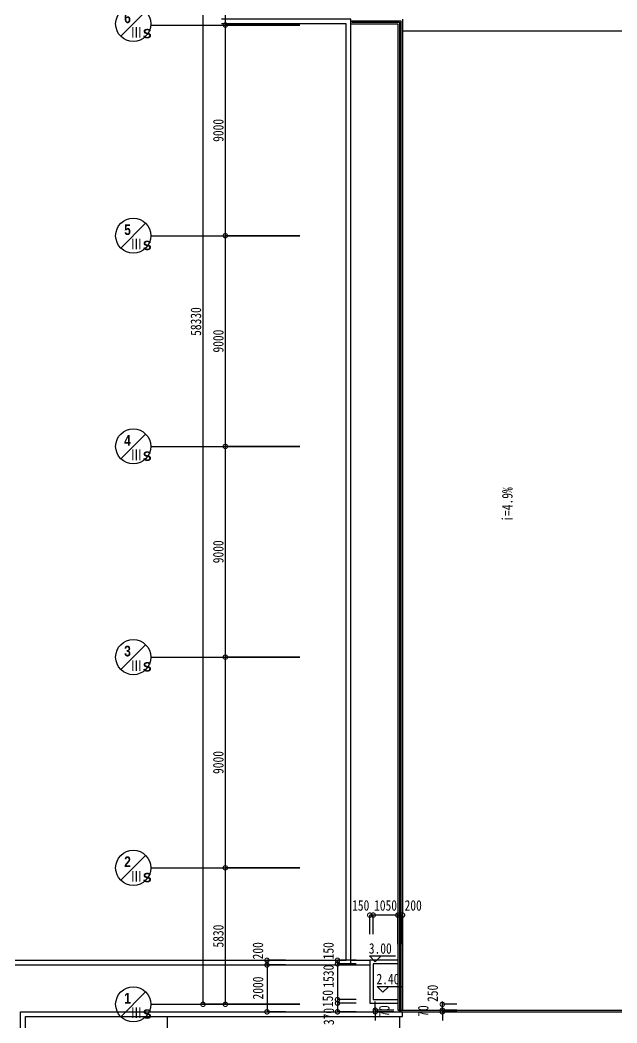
# Model space of a CAD drawing. Extents: x 23317406 to 24383751, y 42324270 to 43451021.
# Drawn here: x 23914445 to 23939921, y 43073929 to 43116767 of the extents above; entities that cross this region are included whole.
import ezdxf

# ---------------------------------------------------------------- set-up
doc = ezdxf.new("R2010")
doc.units = 0
doc.header["$MEASUREMENT"] = 0
doc.layers.get('0').update_dxf_attribs({"linetype": 'CONTINUOUS'})
doc.layers.get('DEFPOINTS').update_dxf_attribs({"linetype": 'CONTINUOUS'})
for name, color, linetype in [('墙', 7, 'CONTINUOUS'), ('投影', 9, 'CONTINUOUS'), ('标注', 7, 'CONTINUOUS'), ('栏杆', 146, 'CONTINUOUS'), ('楼梯', 5, 'CONTINUOUS'), ('汉字', 7, 'CONTINUOUS'), ('辅助件', 9, 'CONTINUOUS')]:
    doc.layers.add(name, color=color, linetype=linetype)
doc.styles.add('Q1', font='SimSun.ttf', dxfattribs={"width": 0.8, "height": 450})
doc.styles.add('Q200', font='SimSun.ttf', dxfattribs={"width": 0.8, "height": 450})
doc.styles.add('T-SG-01$0$Arial', font='ARIALBD.TTF')
doc.dimstyles.new('Q2', dxfattribs={"dimscale": 150, "dimtxt": 2.5, "dimasz": 2.5, "dimexe": 0, "dimexo": 0, "dimgap": 0.5, "dimtad": 1, "dimdec": 4, "dimdsep": 46, "dimtxsty": 'Q200', "dimblk1": 'DOTSMALL', "dimblk2": 'DOTSMALL', "dimsah": 1, "dimcen": 2.5, "dimadec": 0, "dimazin": 0, "dimtfac": 1, "dimtdec": 3, "dimtmove": 2, "dimatfit": 3, "dimldrblk": 'DOTSMALL', "dimfxl": 1, "dimtolj": 1, "dimtzin": 10, "dimarcsym": 0})

# ---------------------------------------------------------------- blocks, each defined once
blk = doc.blocks.new('_DOTSMALL')
at = {"color": 0, "linetype": 'ByBlock', "const_width": 0.5}
blk.add_lwpolyline([(-0.0625, 0, 1), (0.0625, 0, 1)], format="xyb", close=True, dxfattribs=at)
blk = doc.blocks.new('*D149')
at = {"color": 0, "linetype": 'ByBlock'}
for p, q in [((23926388, 43080554), (23923207, 43080554)), ((23923207, 43074724), (23923207, 43080554)), ((23926388, 43074724), (23923207, 43074724))]:
    blk.add_line(p, q, dxfattribs=at)
at = {"layer": 'DEFPOINTS', "color": 0, "linetype": 'ByBlock'}
for p in [(23923207, 43080554), (23926388, 43080554), (23926388, 43074724)]:
    blk.add_point(p, dxfattribs=at)
at = {"color": 0, "linetype": 'ByBlock', "xscale": 375, "yscale": 375, "zscale": 375}
for p, rotation in [((23923207, 43080554), 90), ((23923207, 43074724), 270)]:
    blk.add_blockref('_DOTSMALL', p, dxfattribs=dict(at, rotation=rotation))
at = {"color": 0, "linetype": 'ByBlock', "insert": (23922907, 43077639), "char_height": 450, "attachment_point": 5, "rotation": 90, "style": 'Q200'}
blk.add_mtext('\\A1;5830', dxfattribs=at)
blk = doc.blocks.new('*D150')
at = {"color": 0, "linetype": 'ByBlock'}
for p, q in [((23926388, 43089554), (23923207, 43089554)), ((23923207, 43080554), (23923207, 43089554)), ((23926388, 43080554), (23923207, 43080554))]:
    blk.add_line(p, q, dxfattribs=at)
at = {"layer": 'DEFPOINTS', "color": 0, "linetype": 'ByBlock'}
for p in [(23923207, 43089554), (23926388, 43089554), (23926388, 43080554)]:
    blk.add_point(p, dxfattribs=at)
at = {"color": 0, "linetype": 'ByBlock', "xscale": 375, "yscale": 375, "zscale": 375}
for p, rotation in [((23923207, 43089554), 90), ((23923207, 43080554), 270)]:
    blk.add_blockref('_DOTSMALL', p, dxfattribs=dict(at, rotation=rotation))
at = {"color": 0, "linetype": 'ByBlock', "insert": (23922907, 43085054), "char_height": 450, "attachment_point": 5, "rotation": 90, "style": 'Q200'}
blk.add_mtext('\\A1;9000', dxfattribs=at)
blk = doc.blocks.new('*D151')
at = {"color": 0, "linetype": 'ByBlock'}
for p, q in [((23926388, 43098554), (23923207, 43098554)), ((23923207, 43089554), (23923207, 43098554)), ((23926388, 43089554), (23923207, 43089554))]:
    blk.add_line(p, q, dxfattribs=at)
at = {"layer": 'DEFPOINTS', "color": 0, "linetype": 'ByBlock'}
for p in [(23923207, 43098554), (23926388, 43098554), (23926388, 43089554)]:
    blk.add_point(p, dxfattribs=at)
at = {"color": 0, "linetype": 'ByBlock', "xscale": 375, "yscale": 375, "zscale": 375}
for p, rotation in [((23923207, 43098554), 90), ((23923207, 43089554), 270)]:
    blk.add_blockref('_DOTSMALL', p, dxfattribs=dict(at, rotation=rotation))
at = {"color": 0, "linetype": 'ByBlock', "insert": (23922907, 43094054), "char_height": 450, "attachment_point": 5, "rotation": 90, "style": 'Q200'}
blk.add_mtext('\\A1;9000', dxfattribs=at)
blk = doc.blocks.new('*D152')
at = {"color": 0, "linetype": 'ByBlock'}
for p, q in [((23926388, 43107554), (23923207, 43107554)), ((23923207, 43098554), (23923207, 43107554)), ((23926388, 43098554), (23923207, 43098554))]:
    blk.add_line(p, q, dxfattribs=at)
at = {"layer": 'DEFPOINTS', "color": 0, "linetype": 'ByBlock'}
for p in [(23923207, 43107554), (23926388, 43107554), (23926388, 43098554)]:
    blk.add_point(p, dxfattribs=at)
at = {"color": 0, "linetype": 'ByBlock', "xscale": 375, "yscale": 375, "zscale": 375}
for p, rotation in [((23923207, 43107554), 90), ((23923207, 43098554), 270)]:
    blk.add_blockref('_DOTSMALL', p, dxfattribs=dict(at, rotation=rotation))
at = {"color": 0, "linetype": 'ByBlock', "insert": (23922907, 43103054), "char_height": 450, "attachment_point": 5, "rotation": 90, "style": 'Q200'}
blk.add_mtext('\\A1;9000', dxfattribs=at)
blk = doc.blocks.new('*D153')
at = {"color": 0, "linetype": 'ByBlock'}
for p, q in [((23926388, 43116554), (23923207, 43116554)), ((23923207, 43107554), (23923207, 43116554)), ((23926388, 43107554), (23923207, 43107554))]:
    blk.add_line(p, q, dxfattribs=at)
at = {"layer": 'DEFPOINTS', "color": 0, "linetype": 'ByBlock'}
for p in [(23923207, 43116554), (23926388, 43116554), (23926388, 43107554)]:
    blk.add_point(p, dxfattribs=at)
at = {"color": 0, "linetype": 'ByBlock', "xscale": 375, "yscale": 375, "zscale": 375}
for p, rotation in [((23923207, 43116554), 90), ((23923207, 43107554), 270)]:
    blk.add_blockref('_DOTSMALL', p, dxfattribs=dict(at, rotation=rotation))
at = {"color": 0, "linetype": 'ByBlock', "insert": (23922907, 43112054), "char_height": 450, "attachment_point": 5, "rotation": 90, "style": 'Q200'}
blk.add_mtext('\\A1;9000', dxfattribs=at)
blk = doc.blocks.new('*D154')
at = {"color": 0, "linetype": 'ByBlock'}
for p, q in [((23926388, 43124054), (23923207, 43124054)), ((23923207, 43116554), (23923207, 43124054)), ((23926388, 43116554), (23923207, 43116554))]:
    blk.add_line(p, q, dxfattribs=at)
at = {"layer": 'DEFPOINTS', "color": 0, "linetype": 'ByBlock'}
for p in [(23923207, 43124054), (23926388, 43124054), (23926388, 43116554)]:
    blk.add_point(p, dxfattribs=at)
at = {"color": 0, "linetype": 'ByBlock', "xscale": 375, "yscale": 375, "zscale": 375}
for p, rotation in [((23923207, 43124054), 90), ((23923207, 43116554), 270)]:
    blk.add_blockref('_DOTSMALL', p, dxfattribs=dict(at, rotation=rotation))
at = {"color": 0, "linetype": 'ByBlock', "insert": (23922907, 43120304), "char_height": 450, "attachment_point": 5, "rotation": 90, "style": 'Q200'}
blk.add_mtext('\\A1;7500', dxfattribs=at)
blk = doc.blocks.new('*D156')
at = {"color": 0, "linetype": 'ByBlock'}
for p, q in [((23926388, 43133054), (23922252, 43133054)), ((23922252, 43133054), (23922252, 43074724)), ((23926388, 43074724), (23922252, 43074724))]:
    blk.add_line(p, q, dxfattribs=at)
at = {"layer": 'DEFPOINTS', "color": 0, "linetype": 'ByBlock'}
for p in [(23926388, 43133054), (23922252, 43074724), (23926388, 43074724)]:
    blk.add_point(p, dxfattribs=at)
at = {"color": 0, "linetype": 'ByBlock', "xscale": 375, "yscale": 375, "zscale": 375}
for p, rotation in [((23922252, 43133054), 90), ((23922252, 43074724), 270)]:
    blk.add_blockref('_DOTSMALL', p, dxfattribs=dict(at, rotation=rotation))
at = {"color": 0, "linetype": 'ByBlock', "insert": (23921952, 43103889), "char_height": 450, "attachment_point": 5, "rotation": 90, "style": 'Q200'}
blk.add_mtext('\\A1;58330', dxfattribs=at)
blk = doc.blocks.new('*D162')
at = {"color": 0, "linetype": 'ByBlock'}
for p, q in [((23925778, 43076404), (23924985, 43076404)), ((23924985, 43076404), (23924985, 43074404)), ((23925778, 43074404), (23924985, 43074404))]:
    blk.add_line(p, q, dxfattribs=at)
at = {"layer": 'DEFPOINTS', "color": 0, "linetype": 'ByBlock'}
for p in [(23925778, 43076404), (23924985, 43074404), (23925778, 43074404)]:
    blk.add_point(p, dxfattribs=at)
at = {"color": 0, "linetype": 'ByBlock', "xscale": 375, "yscale": 375, "zscale": 375}
for p, rotation in [((23924985, 43076404), 90), ((23924985, 43074404), 270)]:
    blk.add_blockref('_DOTSMALL', p, dxfattribs=dict(at, rotation=rotation))
at = {"color": 0, "linetype": 'ByBlock', "insert": (23924603, 43075422), "char_height": 450, "attachment_point": 5, "rotation": 90, "style": 'Q200'}
blk.add_mtext('\\A1;2000', dxfattribs=at)
blk = doc.blocks.new('*D163')
at = {"color": 0, "linetype": 'ByBlock'}
for p, q in [((23929607, 43074474), (23929607, 43074849)), ((23930400, 43074474), (23929607, 43074474)), ((23929607, 43074474), (23929607, 43074404)), ((23929607, 43074474), (23929607, 43074404)), ((23930400, 43074404), (23929607, 43074404)), ((23929607, 43074404), (23929607, 43074029))]:
    blk.add_line(p, q, dxfattribs=at)
at = {"layer": 'DEFPOINTS', "color": 0, "linetype": 'ByBlock'}
for p in [(23929607, 43074404), (23930400, 43074474), (23930400, 43074404)]:
    blk.add_point(p, dxfattribs=at)
at = {"color": 0, "linetype": 'ByBlock', "xscale": 375, "yscale": 375, "zscale": 375}
for p, rotation in [((23929607, 43074474), 270), ((23929607, 43074404), 90)]:
    blk.add_blockref('_DOTSMALL', p, dxfattribs=dict(at, rotation=rotation))
at = {"color": 0, "linetype": 'ByBlock', "insert": (23929992, 43074439), "char_height": 450, "attachment_point": 5, "rotation": 90, "style": 'Q200'}
blk.add_mtext('\\A1;70', dxfattribs=at)
blk = doc.blocks.new('*D164')
at = {"color": 0, "linetype": 'ByBlock'}
for p, q in [((23925778, 43076604), (23924985, 43076604)), ((23924985, 43076404), (23924985, 43076604)), ((23925778, 43076404), (23924985, 43076404))]:
    blk.add_line(p, q, dxfattribs=at)
at = {"layer": 'DEFPOINTS', "color": 0, "linetype": 'ByBlock'}
for p in [(23924985, 43076604), (23925778, 43076604), (23925778, 43076404)]:
    blk.add_point(p, dxfattribs=at)
at = {"color": 0, "linetype": 'ByBlock', "xscale": 375, "yscale": 375, "zscale": 375}
for p, rotation in [((23924985, 43076604), 90), ((23924985, 43076404), 270)]:
    blk.add_blockref('_DOTSMALL', p, dxfattribs=dict(at, rotation=rotation))
at = {"color": 0, "linetype": 'ByBlock', "insert": (23924599, 43077012), "char_height": 450, "attachment_point": 5, "rotation": 90, "style": 'Q200'}
blk.add_mtext('\\A1;200', dxfattribs=at)
blk = doc.blocks.new('*D165')
at = {"color": 0, "linetype": 'ByBlock'}
for p, q in [((23930570, 43077299), (23930570, 43078534)), ((23930770, 43078534), (23930570, 43078534)), ((23930770, 43077299), (23930770, 43078534))]:
    blk.add_line(p, q, dxfattribs=at)
at = {"layer": 'DEFPOINTS', "color": 0, "linetype": 'ByBlock'}
for p in [(23930570, 43078534), (23930570, 43077299), (23930770, 43077299)]:
    blk.add_point(p, dxfattribs=at)
at = {"color": 0, "linetype": 'ByBlock', "xscale": 375, "yscale": 375, "zscale": 375, "rotation": 180}
blk.add_blockref('_DOTSMALL', (23930570, 43078534), dxfattribs=at)
at = {"color": 0, "linetype": 'ByBlock', "xscale": 375, "yscale": 375, "zscale": 375}
blk.add_blockref('_DOTSMALL', (23930770, 43078534), dxfattribs=at)
at = {"color": 0, "linetype": 'ByBlock', "insert": (23931225, 43078946), "char_height": 450, "attachment_point": 5, "style": 'Q200'}
blk.add_mtext('\\A1;200', dxfattribs=at)
blk = doc.blocks.new('*D166')
at = {"color": 0, "linetype": 'ByBlock'}
for p, q in [((23932469, 43074474), (23932469, 43074849)), ((23933092, 43074474), (23932469, 43074474)), ((23932469, 43074474), (23932469, 43074404)), ((23932469, 43074474), (23932469, 43074404)), ((23933092, 43074404), (23932469, 43074404)), ((23932469, 43074404), (23932469, 43074029))]:
    blk.add_line(p, q, dxfattribs=at)
at = {"layer": 'DEFPOINTS', "color": 0, "linetype": 'ByBlock'}
for p in [(23932469, 43074404), (23933092, 43074474), (23933092, 43074404)]:
    blk.add_point(p, dxfattribs=at)
at = {"color": 0, "linetype": 'ByBlock', "xscale": 375, "yscale": 375, "zscale": 375}
for p, rotation in [((23932469, 43074474), 270), ((23932469, 43074404), 90)]:
    blk.add_blockref('_DOTSMALL', p, dxfattribs=dict(at, rotation=rotation))
at = {"color": 0, "linetype": 'ByBlock', "insert": (23931655, 43074439), "char_height": 450, "attachment_point": 5, "rotation": 90, "style": 'Q200'}
blk.add_mtext('\\A1;70', dxfattribs=at)
blk = doc.blocks.new('*D178')
at = {"color": 0, "linetype": 'ByBlock'}
for p, q in [((23933092, 43074724), (23932469, 43074724)), ((23932469, 43074474), (23932469, 43074724)), ((23933092, 43074474), (23932469, 43074474))]:
    blk.add_line(p, q, dxfattribs=at)
at = {"layer": 'DEFPOINTS', "color": 0, "linetype": 'ByBlock'}
for p in [(23932469, 43074724), (23933092, 43074724), (23933092, 43074474)]:
    blk.add_point(p, dxfattribs=at)
at = {"color": 0, "linetype": 'ByBlock', "xscale": 375, "yscale": 375, "zscale": 375}
for p, rotation in [((23932469, 43074724), 90), ((23932469, 43074474), 270)]:
    blk.add_blockref('_DOTSMALL', p, dxfattribs=dict(at, rotation=rotation))
at = {"color": 0, "linetype": 'ByBlock', "insert": (23932056, 43075193), "char_height": 450, "attachment_point": 5, "rotation": 90, "style": 'Q200'}
blk.add_mtext('\\A1;250', dxfattribs=at)
blk = doc.blocks.new('*D190')
at = {"color": 0, "linetype": 'ByBlock'}
for p, q in [((23928787, 43076454), (23927994, 43076454)), ((23927994, 43076454), (23927994, 43074924)), ((23928787, 43074924), (23927994, 43074924))]:
    blk.add_line(p, q, dxfattribs=at)
at = {"layer": 'DEFPOINTS', "color": 0, "linetype": 'ByBlock'}
for p in [(23928787, 43076454), (23927994, 43074924), (23928787, 43074924)]:
    blk.add_point(p, dxfattribs=at)
at = {"color": 0, "linetype": 'ByBlock', "xscale": 375, "yscale": 375, "zscale": 375}
for p, rotation in [((23927994, 43076454), 90), ((23927994, 43074924), 270)]:
    blk.add_blockref('_DOTSMALL', p, dxfattribs=dict(at, rotation=rotation))
at = {"color": 0, "linetype": 'ByBlock', "insert": (23927612, 43075926), "char_height": 450, "attachment_point": 5, "rotation": 90, "style": 'Q200'}
blk.add_mtext('\\A1;1530', dxfattribs=at)
blk = doc.blocks.new('*D191')
at = {"color": 0, "linetype": 'ByBlock'}
for p, q in [((23928787, 43074774), (23927994, 43074774)), ((23927994, 43074774), (23927994, 43074404)), ((23928787, 43074404), (23927994, 43074404))]:
    blk.add_line(p, q, dxfattribs=at)
at = {"layer": 'DEFPOINTS', "color": 0, "linetype": 'ByBlock'}
for p in [(23928787, 43074774), (23927994, 43074404), (23928787, 43074404)]:
    blk.add_point(p, dxfattribs=at)
at = {"color": 0, "linetype": 'ByBlock', "xscale": 375, "yscale": 375, "zscale": 375}
for p, rotation in [((23927994, 43074774), 90), ((23927994, 43074404), 270)]:
    blk.add_blockref('_DOTSMALL', p, dxfattribs=dict(at, rotation=rotation))
at = {"color": 0, "linetype": 'ByBlock', "insert": (23927624, 43074204), "char_height": 450, "attachment_point": 5, "rotation": 90, "style": 'Q200'}
blk.add_mtext('\\A1;370', dxfattribs=at)
blk = doc.blocks.new('*D192')
at = {"color": 0, "linetype": 'ByBlock'}
for p, q in [((23928787, 43076604), (23927994, 43076604)), ((23927994, 43076454), (23927994, 43076604)), ((23928787, 43076454), (23927994, 43076454))]:
    blk.add_line(p, q, dxfattribs=at)
at = {"layer": 'DEFPOINTS', "color": 0, "linetype": 'ByBlock'}
for p in [(23927994, 43076604), (23928787, 43076604), (23928787, 43076454)]:
    blk.add_point(p, dxfattribs=at)
at = {"color": 0, "linetype": 'ByBlock', "xscale": 375, "yscale": 375, "zscale": 375}
for p, rotation in [((23927994, 43076604), 90), ((23927994, 43076454), 270)]:
    blk.add_blockref('_DOTSMALL', p, dxfattribs=dict(at, rotation=rotation))
at = {"color": 0, "linetype": 'ByBlock', "insert": (23927608, 43077012), "char_height": 450, "attachment_point": 5, "rotation": 90, "style": 'Q200'}
blk.add_mtext('\\A1;150', dxfattribs=at)
blk = doc.blocks.new('*D193')
at = {"color": 0, "linetype": 'ByBlock'}
for p, q in [((23928787, 43074924), (23927994, 43074924)), ((23927994, 43074924), (23927994, 43074774)), ((23928787, 43074774), (23927994, 43074774))]:
    blk.add_line(p, q, dxfattribs=at)
at = {"layer": 'DEFPOINTS', "color": 0, "linetype": 'ByBlock'}
for p in [(23927994, 43074774), (23928787, 43074924), (23928787, 43074774)]:
    blk.add_point(p, dxfattribs=at)
at = {"color": 0, "linetype": 'ByBlock', "xscale": 375, "yscale": 375, "zscale": 375}
for p, rotation in [((23927994, 43074924), 90), ((23927994, 43074774), 270)]:
    blk.add_blockref('_DOTSMALL', p, dxfattribs=dict(at, rotation=rotation))
at = {"color": 0, "linetype": 'ByBlock', "insert": (23927581, 43074970), "char_height": 450, "attachment_point": 5, "rotation": 90, "style": 'Q200'}
blk.add_mtext('\\A1;150', dxfattribs=at)
blk = doc.blocks.new('*D194')
at = {"color": 0, "linetype": 'ByBlock'}
for p, q in [((23929520, 43077723), (23929520, 43078534)), ((23930570, 43078534), (23929520, 43078534)), ((23930570, 43077723), (23930570, 43078534))]:
    blk.add_line(p, q, dxfattribs=at)
at = {"layer": 'DEFPOINTS', "color": 0, "linetype": 'ByBlock'}
for p in [(23929520, 43078534), (23929520, 43077723), (23930570, 43077723)]:
    blk.add_point(p, dxfattribs=at)
at = {"color": 0, "linetype": 'ByBlock', "xscale": 375, "yscale": 375, "zscale": 375, "rotation": 180}
blk.add_blockref('_DOTSMALL', (23929520, 43078534), dxfattribs=at)
at = {"color": 0, "linetype": 'ByBlock', "xscale": 375, "yscale": 375, "zscale": 375}
blk.add_blockref('_DOTSMALL', (23930570, 43078534), dxfattribs=at)
at = {"color": 0, "linetype": 'ByBlock', "insert": (23930045, 43078946), "char_height": 450, "attachment_point": 5, "style": 'Q200'}
blk.add_mtext('\\A1;1050', dxfattribs=at)
blk = doc.blocks.new('*D195')
at = {"color": 0, "linetype": 'ByBlock'}
for p, q in [((23929370, 43077723), (23929370, 43078534)), ((23929520, 43078534), (23929370, 43078534)), ((23929520, 43077723), (23929520, 43078534))]:
    blk.add_line(p, q, dxfattribs=at)
at = {"layer": 'DEFPOINTS', "color": 0, "linetype": 'ByBlock'}
for p in [(23929370, 43078534), (23929370, 43077723), (23929520, 43077723)]:
    blk.add_point(p, dxfattribs=at)
at = {"color": 0, "linetype": 'ByBlock', "xscale": 375, "yscale": 375, "zscale": 375, "rotation": 180}
blk.add_blockref('_DOTSMALL', (23929370, 43078534), dxfattribs=at)
at = {"color": 0, "linetype": 'ByBlock', "xscale": 375, "yscale": 375, "zscale": 375}
blk.add_blockref('_DOTSMALL', (23929520, 43078534), dxfattribs=at)
at = {"color": 0, "linetype": 'ByBlock', "insert": (23928984, 43078946), "char_height": 450, "attachment_point": 5, "style": 'Q200'}
blk.add_mtext('\\A1;150', dxfattribs=at)
blk = doc.blocks.new('A$C2B16409E')
at = {"layer": '投影', "color": 6}
blk.add_line((75, 14930), (75, 200), dxfattribs=at)

msp = doc.modelspace()

# ---------------------------------------------------------------- linework, layer by layer
at = {"color": 2}
for p, q in [((23919804.60071, 43117134.56575), (23918743.94054, 43116073.90557)), ((23919804.60071, 43108084.56576), (23918743.94054, 43107023.90559)), ((23919804.60071, 43099084.56576), (23918743.94054, 43098023.90559)), ((23919804.60071, 43090084.56576), (23918743.94054, 43089023.90559)), ((23919804.60071, 43081084.56576), (23918743.94054, 43080023.90559)), ((23919804.60071, 43075254.56497), (23918743.94054, 43074193.9048))]:
    msp.add_line(p, q, dxfattribs=at)
for p, q in [((23920024.27063, 43116554.23567), (23926387.50773, 43116554.23567)), ((23920024.27063, 43107554.23567), (23926387.50773, 43107554.23567)), ((23920024.27063, 43098554.23567), (23926387.50773, 43098554.23567)), ((23920024.27063, 43089554.23567), (23926387.50773, 43089554.23567)), ((23920024.27063, 43080554.23567), (23926387.50773, 43080554.23567)), ((23920024.27063, 43074724.23489), (23926387.50773, 43074724.23489))]:
    msp.add_line(p, q)
for centre in [(23919274.27063, 43116604.23566), (23919274.27063, 43107554.23567), (23919274.27063, 43098554.23567), (23919274.27063, 43089554.23567), (23919274.27063, 43080554.23567), (23919274.27063, 43074724.23489)]:
    msp.add_circle(centre, 750, dxfattribs=at)
at = {"layer": '墙', "ltscale": 5000}
for start, end in [(67.1172342395, 67.1172342395), (66.2587266313, 66.2587266313), (64.4772342395, 64.4772342395), (64.9387266313, 64.9387266313)]:
    msp.add_arc((23850578.58196, 42857442.58139), 533172.67138, start, end, dxfattribs=at)
at = {"layer": '墙'}
for centre, start, end in [((23850634.74669, 42857737.27781), 79.4743453394, 79.4743453394), ((23850639.30178, 42857736.37231), 78.1227654233, 78.1227654233), ((23850644.55659, 42857735.23786), 77.5606287088, 77.5606287088), ((23850649.0789, 42857734.18074), 76.2090487927, 76.2090487927)]:
    msp.add_arc(centre, 530172.67138, start, end, dxfattribs=at)
at = {"layer": '投影', "color": 6}
for p, q in [((23920720, 43074204.23648), (23920720, 43061522.48437)), ((23930645, 43074204.23646), (23930645, 43066374.23647))]:
    msp.add_line(p, q, dxfattribs=at)
at = {"layer": '栏杆'}
for p, q in [((23928620, 43116729.23567), (23930695, 43116729.23567)), ((23928620, 43116679.23567), (23930645, 43116679.23567)), ((23930645, 43116679.23567), (23930645, 43074424.23644)), ((23930695, 43116729.23567), (23930695, 43074424.23644))]:
    msp.add_line(p, q, dxfattribs=at)
for centre, start, end in [((23928620, 43116704.23567), 90, 270), ((23930670, 43074424.23644), 180, 0)]:
    msp.add_arc(centre, 25, start, end, dxfattribs=at)
at = {"layer": '楼梯'}
msp.add_line((23930770, 43116304.23646), (23941135.70583, 43116304.23646), dxfattribs=at)
at = {"layer": '汉字', "color": 0}
for p, q in [((23929355.8773, 43076795.75004), (23930473.8773, 43076795.75004)), ((23929355.8773, 43076795.75004), (23929605.8773, 43076545.75004)), ((23929855.8773, 43076795.75004), (23929605.8773, 43076545.75004)), ((23929682.08909, 43075491.85528), (23930800.08909, 43075491.85528)), ((23929682.08909, 43075491.85528), (23929932.08909, 43075241.85528)), ((23930182.08909, 43075491.85528), (23929932.08909, 43075241.85528))]:
    msp.add_line(p, q, dxfattribs=at)
msp.add_lwpolyline([(23935702.39945, 43116804.23646, 0, 0, 0), (23935702.39945, 43075954.04474, 200, 0, 0), (23935702.39945, 43074474.23644, 0, 0, 0)], format="xyseb", dxfattribs=at)
at = {"layer": '辅助件'}
for p, q in [((23930770, 43116804.23567), (23930770, 43074474.23644)), ((23928570, 43116604.23567), (23930570, 43116604.23567)), ((23930570, 43116604.23567), (23930570, 43074474.23644)), ((23928570, 43076604.23648), (23929370, 43076604.23648)), ((23928570, 43076604.23648), (23929370, 43076604.23648)), ((23928570, 43076404.23648), (23929370, 43076404.23648)), ((23928570, 43076404.23648), (23929370, 43076404.23648)), ((23914470, 43074404.23646), (23930645, 43074404.23646)), ((23914470, 43061522.48437), (23914470, 43074404.23646)), ((23930570, 43074474.23644), (23930645, 43074474.23644)), ((23930695, 43074474.23644), (23953222.62555, 43074474.23644)), ((23930695, 43074404.23646), (23956371.49859, 43074404.23646)), ((23930770, 43074204.23646), (23930770, 43074404.23646)), ((23914670, 43074204.23646), (23930770, 43074204.23646)), ((23914670, 43061522.48437), (23914670, 43074204.23646))]:
    msp.add_line(p, q, dxfattribs=at)
for points in [[(23912549.50915, 43076404.23646), (23928570, 43076404.23646), (23928570, 43116804.23646), (23923035.64324, 43116804.23646)], [(23912549.50915, 43076604.23646), (23928370, 43076604.23646), (23928370, 43116604.23646), (23923035.64324, 43116604.23646)], [(23930570, 43076604.23648), (23929370, 43076604.23648), (23929370, 43074774.23567), (23930570, 43074774.23567)], [(23930570, 43076454.23648), (23929520, 43076454.23648), (23929520, 43074924.23567), (23930570, 43074924.23567)]]:
    msp.add_lwpolyline(points, dxfattribs=at)

# ---------------------------------------------------------------- block references
at = {"layer": '墙'}
msp.add_blockref('A$C2B16409E', (23920644.99937, 43059274.25826), dxfattribs=at)

# ---------------------------------------------------------------- texts
at = {"color": 3, "style": 'T-SG-01$0$Arial', "width": 0.8}
for s, p in [('6', (23918888.83341, 43116634.9545)), ('Ⅲ', (23919158.67511, 43116016.3133)), ('5', (23918888.83341, 43107584.95451)), ('Ⅲ', (23919158.67511, 43106966.31331)), ('4', (23918888.83341, 43098584.95451)), ('Ⅲ', (23919158.67511, 43097966.31331)), ('3', (23918888.83341, 43089584.95451)), ('Ⅲ', (23919158.67511, 43088966.31331)), ('2', (23918888.83341, 43080584.95451)), ('Ⅲ', (23919158.67511, 43079966.31331)), ('1', (23918888.83341, 43074754.95372)), ('Ⅲ', (23919158.67511, 43074136.31253))]:
    msp.add_text(s, height=458.33333, dxfattribs=at).set_placement(p)
at = {"color": 3, "style": 'T-SG-01$0$Arial'}
for p in [(23919684.26348, 43115988.69773), (23919684.26348, 43106938.69774), (23919684.26348, 43097938.69774), (23919684.26348, 43088938.69774), (23919684.26348, 43079938.69774), (23919684.26348, 43074108.69695)]:
    msp.add_text('S', height=400, dxfattribs=at).set_placement(p)
at = {"layer": '汉字', "color": 0, "style": 'Q1', "width": 0.8}
msp.add_text('i=4.9%', height=450, rotation=90, dxfattribs=at).set_placement((23935465.24642, 43095339.72174))
for s, p in [('3.00', (23929330.79691, 43076886.42806)), ('2.40', (23929657.0087, 43075582.5333))]:
    msp.add_text(s, height=450, dxfattribs=at).set_placement(p)

# ---------------------------------------------------------------- dimensions: what is measured, and where the dimension line sits
at = {"layer": '标注'}
for base, p1, p2, picture, middle in [((23922252.45019, 43074724.23489), (23926387.50773, 43133054.23567), (23926387.50773, 43074724.23489), '*D156', (23921952.45019, 43103889.23528)), ((23923207.34387, 43124054.23487), (23926387.50773, 43116554.23487), (23926387.50773, 43124054.23487), '*D154', (23922907.34387, 43120304.23487)), ((23923207.34387, 43116554.23487), (23926387.50773, 43107554.23567), (23926387.50773, 43116554.23487), '*D153', (23922907.34387, 43112054.23527)), ((23923207.34387, 43107554.23567), (23926387.50773, 43098554.23567), (23926387.50773, 43107554.23567), '*D152', (23922907.34387, 43103054.23567)), ((23923207.34387, 43098554.23567), (23926387.50773, 43089554.23567), (23926387.50773, 43098554.23567), '*D151', (23922907.34387, 43094054.23567)), ((23923207.34387, 43089554.23567), (23926387.50773, 43080554.23567), (23926387.50773, 43089554.23567), '*D150', (23922907.34387, 43085054.23567)), ((23923207.34387, 43080554.23567), (23926387.50773, 43074724.23489), (23926387.50773, 43080554.23567), '*D149', (23922907.34387, 43077639.23528))]:
    dim = msp.add_linear_dim(base=base, p1=p1, p2=p2, angle=90, dimstyle='Q2', override={"dimdec": 0}, dxfattribs=at)
    dim.commit()
    dim.dimension.update_dxf_attribs({"geometry": picture, "text_midpoint": middle})
dim = msp.add_linear_dim(base=(23929370, 43078533.79459), p1=(23929520, 43077722.96942), p2=(23929370, 43077722.96942), dimstyle='Q2', override={"dimdec": 0}, dxfattribs=at)
dim.commit()
dim.dimension.update_dxf_attribs({"geometry": '*D195', "text_midpoint": (23928984.02253, 43078946.29459), "dimtype": 160})
dim = msp.add_linear_dim(base=(23929520, 43078533.79459), p1=(23930570, 43077722.96942), p2=(23929520, 43077722.96942), dimstyle='Q2', override={"dimdec": 0}, dxfattribs=at)
dim.commit()
dim.dimension.update_dxf_attribs({"geometry": '*D194', "text_midpoint": (23930045, 43078946.29459)})
dim = msp.add_linear_dim(base=(23930570, 43078533.79459), p1=(23930770, 43077298.86227), p2=(23930570, 43077298.86227), dimstyle='Q2', dxfattribs=at)
dim.commit()
dim.dimension.update_dxf_attribs({"geometry": '*D165', "text_midpoint": (23931225.08187, 43078946.17732), "dimtype": 160})
for base, p1, p2, picture, middle in [((23924984.71565, 43076604.23648), (23925778.40294, 43076404.23648), (23925778.40294, 43076604.23648), '*D164', (23924599.01449, 43077011.58248)), ((23927993.7753, 43076604.23648), (23928787.46259, 43076454.23648), (23928787.46259, 43076604.23648), '*D192', (23927608.07415, 43077011.58248)), ((23924984.71565, 43074404.23646), (23925778.40294, 43076404.23648), (23925778.40294, 43074404.23646), '*D162', (23924602.86944, 43075421.56537)), ((23927993.7753, 43074924.23567), (23928787.46259, 43076454.23648), (23928787.46259, 43074924.23567), '*D190', (23927611.92909, 43075926.03469)), ((23932468.98621, 43074724.23489), (23933092.17304, 43074474.2358), (23933092.17304, 43074724.23489), '*D178', (23932056.48621, 43075193.48473)), ((23927993.7753, 43074774.23567), (23928787.46259, 43074924.23567), (23928787.46259, 43074774.23567), '*D193', (23927581.2753, 43074970.10283)), ((23927993.7753, 43074404.23646), (23928787.46259, 43074774.23567), (23928787.46259, 43074404.23646), '*D191', (23927624.03591, 43074204.23646)), ((23929606.81142, 43074404.23646), (23930400.4987, 43074474.23567), (23930400.4987, 43074404.23646), '*D163', (23929991.98889, 43074439.23607)), ((23932468.98621, 43074404.23646), (23933092.17304, 43074474.2358), (23933092.17304, 43074404.23646), '*D166', (23931654.97025, 43074439.23613))]:
    dim = msp.add_linear_dim(base=base, p1=p1, p2=p2, angle=90, dimstyle='Q2', override={"dimdec": 0}, dxfattribs=at)
    dim.commit()
    dim.dimension.update_dxf_attribs({"geometry": picture, "text_midpoint": middle, "dimtype": 160})

doc.saveas('drawing.dxf')
